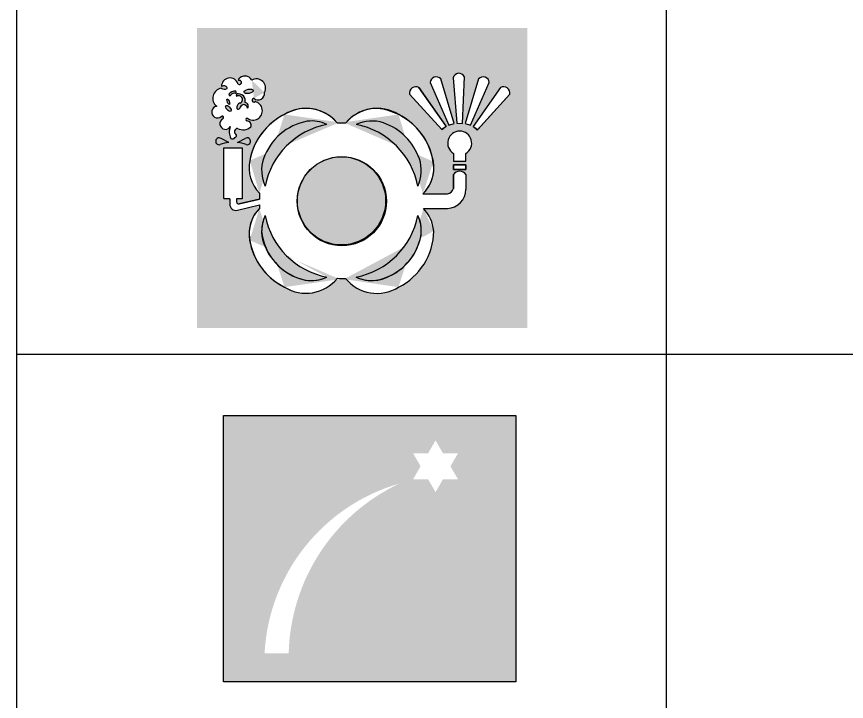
# Model space of a CAD drawing. Header units: millimetres. Extents: x 275 to 18701, y 84 to 132086.
# Drawn here: x 275 to 3537, y 36465 to 39157 of the extents above; entities that cross this region are included whole.
import ezdxf

# ---------------------------------------------------------------- set-up
doc = ezdxf.new("R2010")
doc.units = ezdxf.units.MM
doc.layers.add('LSA', color=74, linetype='Continuous')

# ---------------------------------------------------------------- blocks, each defined once
blk = doc.blocks.new('tgfyghiytyiljhuil')
at = {"layer": 'LSA'}
h = blk.add_hatch(color=256, dxfattribs=at)
h.paths.add_polyline_path([(559966.6505544917, -308800.619408459), (558818.266997434, -308800.619408459), (558818.266997434, -309848.0105930323), (559966.6505544919, -309848.0105930322), (559966.6505544917, -308800.619408459)])
edge = h.paths.add_edge_path(flags=16)
edge.add_line((559074.4592650577, -309736.1295615272), (558979.6045791782, -309736.1295615272))
edge.add_ellipse((559713.0876918945, -309773.8892209267), major_axis=(-734.4544023631795, -3.953502414333344e-09), ratio=0.9999997780963049, start_angle=286.1157151690834, end_angle=357.0530181298433, ccw=False)
edge.add_ellipse((559832.7716446242, -309754.3606599776), major_axis=(-758.5315010610159, -2.623573891469277e-08), ratio=0.9999997780963048, start_angle=295.2488836418379, end_angle=358.6227785875685)
h.paths.add_polyline_path([(559651.6895471842, -309101.9823335919), (559622.3415387999, -309051.1501032494), (559563.6455220317, -309051.1501032494), (559592.9935304159, -309000.317872907), (559563.6455220317, -308949.4856425644), (559622.3415388002, -308949.4856425644), (559651.6895471842, -308898.653412222), (559681.0375555686, -308949.4856425645), (559739.7335723366, -308949.4856425644), (559710.3855639526, -309000.3178729069), (559739.7335723368, -309051.1501032494), (559681.0375555684, -309051.1501032494), (559651.6895471842, -309101.9823335919)], flags=16)
for p, q in [((558818.266997434, -309848.0105930323), (558818.266997434, -308800.619408459)), ((558818.266997434, -308800.619408459), (559966.6505544917, -308800.619408459)), ((559966.6505544917, -308800.619408459), (559966.6505544917, -309848.0105930322)), ((559966.6505544917, -309848.0105930322), (558818.266997434, -309848.0105930323))]:
    blk.add_line(p, q, dxfattribs=at)
blk = doc.blocks.new('dhjdhyd')
at = {"layer": 'LSA'}
h = blk.add_hatch(color=256, dxfattribs=at)
h.paths.add_polyline_path([(728.3585710155312, 681.6540100664715), (-569.592146266019, 681.6540100664133), (-569.5921462662518, -497.9359907807084), (728.3585710155312, -497.9359907807084)])
edge = h.paths.add_edge_path(flags=16)
edge.add_ellipse((-1.63341910415329, 1.750465640972834), major_axis=(-0.0002690391690388735, 305.3407576476127), ratio=0.9999999361046065, start_angle=357.0266347889706, end_angle=362.9732642431267, ccw=False)
edge.add_ellipse((138.0819676397368, 204.660835578572), major_axis=(-0.0006472302033915479, 160.4789225896496), ratio=0.9999999360918715, start_angle=328.2500915797498, end_angle=410.5265119305539, ccw=False)
edge.add_ellipse((108.4551136980299, 113.3605144749163), major_axis=(0.001220915229210158, 254.7334314566997), ratio=0.999999936092078, start_angle=279.6389369429835, end_angle=333.3969737405345, ccw=False)
edge.add_ellipse((219.311110096518, 131.3863544918131), major_axis=(-0.0005027052333338785, 142.4264011758007), ratio=0.9999999360923791, start_angle=224.1608724561053, end_angle=279.9561428061792, ccw=False)
edge.add_line((318.5364285409451, 29.2119219104643), (414.5437357237097, 29.21192191040609))
edge.add_ellipse((408.7972002238967, 59.9842699081637), major_axis=(-2.883005738872655e-05, 31.30431401208703), ratio=0.9999999360904365, start_angle=190.5777244080066, end_angle=250.9835474773475)
edge.add_line((438.3930903507862, 49.78411052678712), (438.3930903510191, 104.5173525239807))
edge.add_ellipse((463.0232874108478, 87.95666076318594), major_axis=(3.273722760459478e-05, 29.68001341539116), ratio=0.9999999360904629, start_angle=303.9159021355965, end_angle=416.0842242614533, ccw=False)
edge.add_line((487.6534844699781, 104.5173525246792), (487.6534844699781, 47.29465443349909))
edge.add_ellipse((412.2656845566817, 47.15636040375102), major_axis=(-0.0003468977950655057, 75.38793157593643), ratio=0.9999999360910566, start_angle=181.7313476971386, end_angle=270.10484162031645, ccw=False)
edge.add_line((414.5437357237097, -28.19714455539361), (321.0002243914641, -28.19714455539361))
edge.add_ellipse((206.107368609868, -133.5710008277092), major_axis=(0.002135387807627964, 155.8974649503068), ratio=0.9999999360927275, start_angle=275.9690758805093, end_angle=312.5262404458311, ccw=False)
edge.add_ellipse((112.3961263198871, -114.5491789566586), major_axis=(-0.0004085356133402006, 248.7795770604216), ratio=0.9999999360916713, start_angle=206.2753115022516, end_angle=269.35228914317844, ccw=False)
edge.add_ellipse((137.6508356039412, -203.7674005883746), major_axis=(2.99857152486925e-05, 158.4980271902161), ratio=0.9999999360917583, start_angle=128.844727607028, end_angle=212.3782284004797, ccw=False)
edge.add_ellipse((1.057842504931614, -101.9474941323278), major_axis=(-0.0008147605738106556, 201.6607567772468), ratio=0.9999999360873494, start_angle=174.8197851383709, end_angle=183.7377462372831, ccw=False)
edge.add_ellipse((-141.273319685366, -201.616355147853), major_axis=(0.0001348749897123443, 160.1307880360596), ratio=0.9999999360913682, start_angle=148.1414622992986, end_angle=230.8180699974537, ccw=False)
edge.add_ellipse((-111.7219519072678, -109.8595831934363), major_axis=(-3.31862502833574e-05, 254.7334314591863), ratio=0.9999999360917387, start_angle=99.86189194938657, end_angle=153.3966916626679, ccw=False)
edge.add_ellipse((-220.5133483628742, -128.553914316406), major_axis=(-0.0005874992122575985, 144.3478986004928), ratio=0.9999999360924654, start_angle=45.95323565700778, end_angle=99.94702326844049, ccw=False)
edge.add_line((-324.2670626016334, -28.19714455725625), (-324.2670626016334, -13.87677156133577))
edge.add_line((-324.2670626016334, -13.87677156133577), (-410.9244466677774, -34.99875902256463))
edge.add_ellipse((-416.8792358934879, -11.81222462479491), major_axis=(-6.18092802662547e-05, 23.93898278189319), ratio=0.9999999360905716, start_angle=89.29462422586602, end_angle=194.4033280555005, ccw=False)
edge.add_line((-440.816403786419, -11.51757795159938), (-440.8164037866518, 9.730337420594878))
edge.add_line((-440.8164037866518, 9.730337420594878), (-463.5274015727919, 9.73033742053667))
edge.add_line((-463.5274015727919, 9.73033742053667), (-463.5274015727919, 209.5896414884482))
edge.add_line((-463.5274015727919, 209.5896414884483), (-391.4439661353827, 209.5896414884483))
edge.add_line((-391.4439661353827, 209.5896414884483), (-391.4439661353827, 9.730337420594907))
edge.add_line((-391.4439661353827, 9.730337420594878), (-414.107446881244, 9.73033742053667))
edge.add_line((-414.107446881244, 9.73033742053667), (-414.107446881244, -2.04161037306767))
edge.add_ellipse((-406.0512391603552, -2.04161037306767), major_axis=(-3.626968714569409e-05, 8.056208235686693), ratio=0.9999999360948788, start_angle=89.999742049882, end_angle=192.9189918852319)
edge.add_line((-404.2500515982974, -9.893884826335125), (-324.2670626016334, 8.452950122067705))
edge.add_line((-324.2670626016334, 8.452950122009497), (-324.2670626016334, 31.6980758390855))
edge.add_ellipse((-217.951743055135, 132.833329116751), major_axis=(-0.0007844668249287337, 146.735435631419), ratio=0.9999999360908657, start_angle=79.17380479577872, end_angle=133.569306448634, ccw=False)
edge.add_ellipse((-111.721951890504, 113.3605144680478), major_axis=(0.001970667211996097, 254.733431469504), ratio=0.9999999360915574, start_angle=386.6037441176638, end_angle=439.3604276711591, ccw=False)
edge.add_ellipse((-141.3588168174028, 204.6002890113741), major_axis=(-0.0001048087258795466, 160.5251458917554), ratio=0.9999999360924567, start_angle=309.4876298121043, end_angle=391.7352296833559, ccw=False)
edge = h.paths.add_edge_path(flags=0)
edge.add_ellipse((-1.63341910415329, 1.750465640972834), major_axis=(-0.0003933794591727606, 305.3407576474969), ratio=0.9999999360917443, start_angle=10.87406040348799, end_angle=79.13615087630791)
edge.add_ellipse((-173.9532354767434, 120.5810223637964), major_axis=(0.0005730539159741992, 141.5064919160167), ratio=0.9999999360934341, start_angle=70.92409045515052, end_angle=115.6624982617817, ccw=False)
edge.add_ellipse((-96.73374939733185, 95.23092083528172), major_axis=(-0.0009260855486801186, 222.7741853848062), ratio=0.9999999360917089, start_angle=370.30306681068197, end_angle=431.25262483245024, ccw=False)
edge.add_ellipse((-119.0800553830341, 180.1226956801838), major_axis=(-5.366127275011674e-05, 135.4254217426109), ratio=0.9999999360933529, start_angle=333.77529288434687, end_angle=367.4241491062823, ccw=False)
edge = h.paths.add_edge_path(flags=0)
edge.add_ellipse((89.19003308331594, 92.55667502852157), major_axis=(-0.001653210450060956, 227.6865844916272), ratio=0.9999999360915393, start_angle=289.03807763521405, end_angle=340.9517483569468, ccw=False)
edge.add_ellipse((170.6863972677384, 120.5810223635053), major_axis=(6.352055189994963e-05, 141.5064919176761), ratio=0.9999999360937946, start_angle=244.3377594864389, end_angle=289.0761672369353, ccw=False)
edge.add_ellipse((-1.63341910415329, 1.750465640914626), major_axis=(-0.0008206488156260801, 305.3407576467158), ratio=0.9999999360915133, start_angle=-79.13637868311326, end_angle=-10.87428821028785)
edge.add_ellipse((117.2274641606491, 174.0512557944749), major_axis=(-0.0002369302090104064, 141.503929081967), ratio=0.9999999360914652, start_angle=340.91397501823116, end_angle=385.6519419230614, ccw=False)
edge = h.paths.add_edge_path(flags=16)
edge.add_line((302.4756704554893, 447.0759481105488), (410.287409303477, 294.1001834321069))
edge.add_line((410.287409303477, 294.1001834321069), (392.3811836841051, 282.3230728197377))
edge.add_line((392.3811836841051, 282.3230728197377), (266.3807446130086, 420.8042189158732))
edge.add_ellipse((290.3656066346448, 425.7826453015441), major_axis=(0.0001794337771780929, 24.49608966695819), ratio=0.9999999360913173, start_angle=-29.62761534309442, end_angle=101.72652984702489, ccw=False)
edge = h.paths.add_edge_path(flags=16)
edge.add_ellipse((-329.1194844744168, 423.6745344335795), major_axis=(0.0002444497694845622, 25.22708207137602), ratio=0.9999999360908371, start_angle=139.0895446409985, end_angle=279.38545473416207, ccw=False)
edge.add_ellipse((-345.6403439713176, 397.3348073108937), major_axis=(-5.108445190613701, 5.179628296346598), ratio=0.9999953818553245, start_angle=-44.60368049033596, end_angle=135.3962614315559)
edge.add_ellipse((-345.6403476584237, 397.3348073108937), major_axis=(-0.001117054439316943, 7.274924004620766), ratio=0.9999999360672696, start_angle=179.9912023135082, end_angle=220.6133382504446)
edge.add_ellipse((-349.6150891624857, 355.8936336080078), major_axis=(0.0004033217971648465, 36.9605969206741), ratio=0.9999999360932821, start_angle=142.3719647260523, end_angle=346.36838105859334, ccw=False)
edge.add_ellipse((-372.1810625586659, 321.1169674715493), major_axis=(-0.001004303271527021, 5.504452180795065), ratio=0.9999999360914773, start_angle=-0.01045378176766608, end_angle=166.3453719800229)
edge.add_ellipse((-373.4795154905878, 299.0516466139816), major_axis=(-0.0006889807607231307, 16.71620740413139), ratio=0.9999999360895239, start_angle=248.7789454392518, end_angle=359.9976384793578, ccw=False)
edge.add_ellipse((-388.8867265221197, 326.4495278623654), major_axis=(-0.0002245398326012474, 45.59775930095026), ratio=0.9999999360919434, start_angle=152.7646259331777, end_angle=222.8153998847218, ccw=False)
edge.add_ellipse((-410.0256610307842, 273.6954198987223), major_axis=(-0.0001833798023275474, 12.21450422404274), ratio=0.9999999360868541, start_angle=-1.274327221558503, end_angle=147.5805838075464)
edge.add_ellipse((-421.4449635560159, 258.2407411999884), major_axis=(2.500368650573528e-05, 7.084196954508231), ratio=0.9999999361026818, start_angle=186.0491522420084, end_angle=316.55965148292063, ccw=False)
edge.add_ellipse((-430.3647569522727, 255.1719511292176), major_axis=(-4.551719226777555e-05, 10.45207614119449), ratio=0.999999936092322, start_angle=140.0053582908794, end_angle=247.6413246414371, ccw=False)
edge.add_ellipse((-385.1543410771992, 271.8671924571972), major_axis=(-0.000368637786938581, 57.50433619483744), ratio=0.9999999360927667, start_angle=68.20143034260963, end_angle=115.44047640086171, ccw=False)
edge.add_ellipse((-457.607974169543, 304.3704144125804), major_axis=(-8.714169844620075e-05, 22.08248991691307), ratio=0.999999936092245, start_angle=26.44177087337789, end_angle=239.6744971265502, ccw=False)
edge.add_ellipse((-470.7791137984022, 328.5612276550964), major_axis=(0.1626305467788796, 5.535216643581816), ratio=0.9999999193190556, start_angle=218.7526480657687, end_angle=398.7129009674658)
edge.add_ellipse((-488.5045699030161, 350.8276244773879), major_axis=(-0.0003744926662952922, 22.92494816147614), ratio=0.999999936087839, start_angle=9.223631790970785, end_angle=218.8814339683261, ccw=False)
edge.add_ellipse((-467.562835303368, 405.0175257733208), major_axis=(0.0002575790965284594, 40.02631581825048), ratio=0.999999936092256, start_angle=9.891815130278474, end_angle=142.0474993360638, ccw=False)
edge.add_ellipse((-461.8886449725833, 462.6985327217262), major_axis=(0.0002872267592871048, 22.14843662564766), ratio=0.9999999360950335, start_angle=145.4851096562609, end_angle=207.7816816958784)
edge.add_ellipse((-457.7547905205283, 445.2889633776504), major_axis=(0.0001264025816613053, 6.564037130995093), ratio=0.999999936103962, start_angle=250.5489591495506, end_angle=354.3660955541849)
edge.add_ellipse((-464.403565059416, 436.2813714738586), major_axis=(-0.0003725106182030489, 17.16627665263145), ratio=0.9999999360955137, start_angle=-25.14319231132014, end_angle=30.61206919856721)
edge.add_ellipse((-440.1920373649336, 451.6998147611739), major_axis=(0.0007660435290794487, 32.95961448818456), ratio=0.9999999360912547, start_angle=-72.92029776025078, end_angle=91.12219237640619, ccw=False)
edge.add_ellipse((-402.9208482361864, 467.142931889277), major_axis=(0.000276960297642237, 8.15189493568442), ratio=0.9999999360937804, start_angle=134.9949317760769, end_angle=363.2287747065335)
edge.add_ellipse((-404.2551293957513, 477.747108307085), major_axis=(-0.0004379420580881417, 2.61602752067498), ratio=0.9999999361043033, start_angle=45.40585318880221, end_angle=199.5408636291653, ccw=False)
edge.add_ellipse((-381.3831388570834, 462.2014363923809), major_axis=(5.613555664422835e-07, 30.23182344949358), ratio=0.9999999360920813, start_angle=296.99419730932493, end_angle=414.9033269536769, ccw=False)
edge.add_ellipse((-336.0191910373978, 444.8856283881469), major_axis=(8.83930755232953e-05, 36.09529544373481), ratio=0.9999999360906077, start_angle=241.7270674107755, end_angle=390.6957305225351, ccw=False)
edge = h.paths.add_edge_path(flags=0)
edge.add_ellipse((-1.63341910415329, 1.750465640972834), major_axis=(0.0003395816021498491, 173.433496083143), ratio=0.9999999360915873, start_angle=90.00011218473833, end_angle=270.0001121847382, ccw=False)
edge.add_ellipse((-1.63341910415329, 1.750465640972834), major_axis=(0.0001663732166813112, 173.4334960833965), ratio=0.9999999360919801, start_angle=-89.99994503666971, end_angle=90.00005496333029, ccw=False)
edge = h.paths.add_edge_path(flags=0)
edge.add_ellipse((-366.5430939169601, 432.1981040809187), major_axis=(18.13254004883092, 3.333523030639346), ratio=0.4470659654372755, start_angle=-7.284449322504595e-07, end_angle=359.9999992715551)
edge = h.paths.add_edge_path(flags=16)
edge.add_ellipse((371.07229612628, 464.5955456702504), major_axis=(0.0005806462874566453, 24.45160298762606), ratio=0.9999999360906195, start_angle=313.63885208169796, end_angle=445.34309862474026, ccw=False)
edge.add_line((388.768420213135, 481.4694320419803), (441.0732791724149, 305.0400377559708))
edge.add_line((441.0732791724149, 305.0400377559708), (420.5415896438062, 298.8932530254242))
edge.add_line((420.5415896438062, 298.8932530254242), (346.7014629358891, 466.5813207535539))
edge = h.paths.add_edge_path(flags=0)
edge.add_ellipse((-382.5542255989276, 360.778675690759), major_axis=(0.0006222278883789181, 19.66777590617744), ratio=0.9999999360913027, start_angle=374.0100278715171, end_angle=438.6105974295419, ccw=False)
edge.add_ellipse((-388.9625310653355, 361.1131278409157), major_axis=(0.0002429989570538812, 18.8206717473848), ratio=0.99999993609331, start_angle=283.3088490593965, end_angle=354.9788148741556, ccw=False)
edge.add_ellipse((-381.7367259629536, 373.8495227632811), major_axis=(-0.0005107622014567483, 13.91421061954303), ratio=0.9999999360881937, start_angle=232.8413475453752, end_angle=355.802144372472)
edge.add_ellipse((-407.1543508172035, 395.1767956897384), major_axis=(0.0002609264436236162, 27.46545705171474), ratio=0.9999999360910861, start_angle=254.2611263348139, end_angle=372.931173489657)
edge.add_ellipse((-404.8265867773443, 415.8166348673985), major_axis=(-0.000967842875894179, 10.45804307395142), ratio=0.9999999361222826, start_angle=54.11611123339725, end_angle=109.9400687295738)
edge.add_ellipse((-405.9580752819311, 399.797970866086), major_axis=(0.0009566989670388586, 15.18910523126818), ratio=0.9999999360830922, start_angle=204.5496690953667, end_angle=394.94445830816124, ccw=False)
edge.add_ellipse((-396.3429133559112, 369.4545936067589), major_axis=(-6.360570110550614e-05, 16.85421542084305), ratio=0.9999999360923327, start_angle=11.30919804676771, end_angle=106.3363875834205)
edge.add_ellipse((-407.1590591017157, 368.1802383034956), major_axis=(-0.0005371792280451108, 6.381199286614652), ratio=0.9999999360909698, start_angle=122.8982900195668, end_angle=236.5487982883777)
edge = h.paths.add_edge_path(flags=0)
edge.add_ellipse((-420.5407607296947, 428.5606311155716), major_axis=(0.0003215278087894217, 5.145370000447929), ratio=0.9999999360862332, start_angle=199.4261114134425, end_angle=314.952692097008)
edge.add_ellipse((-421.8579444624484, 405.181612579152), major_axis=(6.990160892144974e-06, 27.46545705146056), ratio=0.9999999360889958, start_angle=-10.40146800506486, end_angle=54.43996557379571)
edge.add_ellipse((-433.7936884281226, 422.1804197460297), major_axis=(0.001052186805213318, 10.45804306575666), ratio=0.9999999360936965, start_angle=95.63650005246751, end_angle=151.4604575528485)
edge.add_ellipse((-424.0247622167226, 409.4349918899243), major_axis=(0.0001509940964636022, 15.18910525985903), ratio=0.999999936097869, start_angle=340.00048111427435, end_angle=436.4507408823304, ccw=False)
edge = h.paths.add_edge_path(flags=0)
edge.add_ellipse((-446.6927332184277, 391.4667671826901), major_axis=(-4.572084164485279, 10.52640123084101), ratio=0.317984782771828, start_angle=180.000000942821, end_angle=540.0000009428211)
edge = h.paths.add_edge_path(flags=0)
edge.add_ellipse((-446.2571233606432, 365.0048931373167), major_axis=(-10.05395869416519, 10.70137802476644), ratio=0.4489151079603076, start_angle=180.0000020525131, end_angle=540.0000020525131)
edge = h.paths.add_edge_path(flags=16)
edge.add_ellipse((459.8623500627, 479.155308473797), major_axis=(0.0006397494710911439, 23.87710140192076), ratio=0.9999999360918694, start_angle=296.1261400111571, end_angle=434.319418169821, ccw=False)
edge.add_line((481.3001312150154, 489.6689877681201), (473.6665267578792, 305.802549483953))
edge.add_line((473.6665267578792, 305.802549483953), (452.2713441618253, 306.6908158996375))
edge.add_line((452.2713441618253, 306.6908158996375), (436.8740475554951, 485.6092880250653))
edge = h.paths.add_edge_path(flags=16)
edge.add_line((487.6137571774889, 188.2057487887796), (487.6137571774889, 157.2530675814487))
edge.add_line((487.6137571774889, 157.2530675814487), (438.432695682859, 157.2530675815069))
edge.add_line((438.432695682859, 157.2530675815069), (438.432695682859, 188.2057487887214))
edge.add_ellipse((463.0232264299411, 228.524878568016), major_axis=(-0.0002248888075083546, 47.22633275859005), ratio=0.9999999360912292, start_angle=-148.6213664281292, end_angle=148.6208207507303, ccw=False)
edge = h.paths.add_edge_path(flags=16)
edge.add_ellipse((554.9863344714977, 464.5438769430039), major_axis=(0.0009380965852757042, 24.49608964924309), ratio=0.999999936093239, start_angle=274.9427506964394, end_angle=406.29689588921485, ccw=False)
edge.add_line((579.3914094322827, 466.6535330810584), (505.5048632163089, 298.8932530254242))
edge.add_line((505.5048632163089, 298.8932530254242), (484.9731736881658, 305.0400377559126))
edge.add_line((484.9731736881658, 305.0400377559126), (537.2780326469801, 481.4694320415147))
edge = h.paths.add_edge_path(flags=16)
edge.add_line((515.7590435566381, 294.1001834321069), (623.5707824048586, 447.0759481105488))
edge.add_ellipse((635.7094193631783, 425.8219021547702), major_axis=(-6.895012127481064e-05, 24.47613113890239), ratio=0.9999999360871256, start_angle=258.1701569294036, end_angle=389.7314451411313, ccw=False)
edge.add_line((659.6657082471065, 420.804218915815), (533.6652691762429, 282.3230728196213))
edge.add_line((533.6652691762429, 282.3230728196213), (515.7590435566381, 294.1001834321069))
h.paths.add_polyline_path([(438.432695682859, 142.57346864586), (487.6137571774889, 142.5734686459182), (487.6137571774889, 125.3699242531438), (438.432695682859, 125.369924253202)], flags=16)
edge = h.paths.add_edge_path(flags=0)
edge.add_ellipse((-1.63341910415329, 1.750465640914626), major_axis=(0.0003033691441698997, 305.3407576476237), ratio=0.9999999360917944, start_angle=100.863832233641, end_angle=169.1259227065064)
edge.add_ellipse((-120.4943023689557, -170.5503245124128), major_axis=(-0.000355858077190562, 141.5039290818399), ratio=0.9999999360924293, start_angle=160.9139268884972, end_angle=205.6518937684094, ccw=False)
edge.add_ellipse((-92.45687129138969, -89.05574374645948), major_axis=(-0.001798360471724702, 227.6865844908864), ratio=0.9999999360917193, start_angle=109.03804118335529, end_angle=160.9517118463205, ccw=False)
edge.add_ellipse((-173.9532354760449, -117.0800910819089), major_axis=(-8.913287191748446e-05, 141.5064919178995), ratio=0.999999936092556, start_angle=64.33769767722549, end_angle=109.07610554698141, ccw=False)
edge = h.paths.add_edge_path(flags=0)
edge.add_ellipse((176.7603877561633, -115.6646518060588), major_axis=(0.0006943712195931989, 135.4254217936565), ratio=0.9999999360934269, start_angle=262.58546385318635, end_angle=296.23567893648027, ccw=False)
edge.add_ellipse((95.20726518682204, -95.07199522177689), major_axis=(-4.621759237267064e-05, 219.177626357685), ratio=0.9999999360916519, start_angle=190.0119362268485, end_angle=259.997381517901, ccw=False)
edge.add_ellipse((115.8132171833422, -176.6217643700656), major_axis=(-0.0007522717971010487, 135.4254217698637), ratio=0.9999999360933387, start_angle=153.7749973180688, end_angle=187.423853557729, ccw=False)
edge.add_ellipse((-1.63341910415329, 1.750465640972834), major_axis=(-0.001582774596907954, 305.3407576435719), ratio=0.9999999360915992, start_angle=190.8738372189351, end_angle=259.1359276918544)
h = blk.add_hatch(color=256, dxfattribs=at)
edge = h.paths.add_edge_path()
edge.add_ellipse((-173.9532354760449, -117.0800910817925), major_axis=(-6.010015512566058e-05, 141.5064919180766), ratio=0.9999999360917242, start_angle=64.3377094326234, end_angle=108.8771869718134)
edge.add_ellipse((-92.45687129138969, -89.05574374645948), major_axis=(0.001627145791026537, 227.6865844920464), ratio=0.9999999360916161, start_angle=108.9152686557463, end_angle=161.0776654545365)
edge.add_ellipse((-120.4943023689557, -170.550324512471), major_axis=(0.0002817643693834192, 141.5039290820697), ratio=0.9999999360912115, start_angle=161.1154634963338, end_angle=205.6521519455852)
edge.add_ellipse((-1.63341910415329, 1.750465640914626), major_axis=(-0.001203290097065401, 305.3407576453798), ratio=0.9999999360917897, start_angle=100.86354951603528, end_angle=169.1256399888824, ccw=False)
edge = h.paths.add_edge_path()
edge.add_ellipse((176.7603877559304, -115.664651806117), major_axis=(-0.001345822373364618, 135.4254217895886), ratio=0.9999999360879247, start_angle=262.5846006889558, end_angle=296.234815771455)
edge.add_ellipse((-1.633419104386121, 1.750465640914626), major_axis=(0.001146616018705944, 305.3407576455766), ratio=0.9999999360917491, start_angle=190.8743493765028, end_angle=259.1364398493687, ccw=False)
edge.add_ellipse((115.813217183575, -176.6217643700656), major_axis=(0.0004537406280656622, 135.4254217712677), ratio=0.9999999360904788, start_angle=153.7755075576382, end_angle=187.4243637972707)
edge.add_ellipse((95.20726518658921, -95.07199522177689), major_axis=(0.0002352668620622824, 219.1776263575915), ratio=0.9999999360915568, start_angle=190.0120098104003, end_angle=259.9974551018699)
edge = h.paths.add_edge_path()
edge.add_ellipse((-446.2571233606432, 365.0048931373167), major_axis=(-10.05395869416519, 10.70137802476644), ratio=0.4489151079603076, start_angle=180.0000020525131, end_angle=540.0000020525131)
edge = h.paths.add_edge_path()
edge.add_ellipse((-446.6927332184277, 391.4667671826901), major_axis=(-4.572084164485279, 10.52640123084101), ratio=0.317984782771828, start_angle=180.000000942821, end_angle=540.0000009428211)
edge = h.paths.add_edge_path()
edge.add_ellipse((-420.5407607296947, 428.5606311155716), major_axis=(-9.846734847510824e-05, 5.14537000957049), ratio=0.9999999360800146, start_angle=199.421434596972, end_angle=314.9480152803388)
edge.add_ellipse((-421.8579444624484, 405.181612579152), major_axis=(6.990160892144974e-06, 27.46545705146056), ratio=0.9999999360889958, start_angle=-10.40146800506486, end_angle=54.43996557379571)
edge.add_ellipse((-433.7936884281226, 422.1804197460297), major_axis=(0.001052186805213318, 10.45804306575666), ratio=0.9999999360936965, start_angle=95.63650005246751, end_angle=151.4604575528485)
edge.add_ellipse((-424.0247622167226, 409.4349918898661), major_axis=(0.0001381105082581179, 15.1891052600176), ratio=0.9999999360958874, start_angle=340.0004325152858, end_angle=436.4506922832406, ccw=False)
edge = h.paths.add_edge_path()
edge.add_ellipse((-396.3429133559112, 369.4545936067589), major_axis=(7.78680319554936e-05, 16.85421542081492), ratio=0.9999999360899744, start_angle=11.30967898499511, end_angle=106.3368685222576)
edge.add_ellipse((-407.1590591028798, 368.1802383054164), major_axis=(9.444053803822115e-06, 6.381199309236172), ratio=0.9999999360854245, start_angle=122.9031980839179, end_angle=236.5537063706601)
edge.add_ellipse((-382.5542255989276, 360.778675690759), major_axis=(1.625255679559815e-06, 19.66777591596893), ratio=0.9999999360907889, start_angle=374.00821994401355, end_angle=438.608789485802, ccw=False)
edge.add_ellipse((-388.9625310653355, 361.1131278409157), major_axis=(0.0002429989570538812, 18.8206717473848), ratio=0.9999999360933102, start_angle=283.3088490593965, end_angle=354.9788148741556, ccw=False)
edge.add_ellipse((-381.7367259629536, 373.8495227632811), major_axis=(-0.0005107622014567483, 13.91421061954303), ratio=0.9999999360881937, start_angle=232.8413475453752, end_angle=355.802144372472)
edge.add_ellipse((-407.1543508172035, 395.1767956897384), major_axis=(0.0002609264436236162, 27.46545705171474), ratio=0.9999999360910861, start_angle=254.2611263348139, end_angle=372.931173489657)
edge.add_ellipse((-404.8265867773443, 415.8166348673985), major_axis=(-0.000967842875894179, 10.45804307395142), ratio=0.9999999361222826, start_angle=54.11611123339725, end_angle=109.9400687295738)
edge.add_ellipse((-405.9580752819311, 399.7979708659695), major_axis=(0.0003320893818749833, 15.18910525776908), ratio=0.9999999360785445, start_angle=204.5473129673483, end_angle=394.942102178761, ccw=False)
edge = h.paths.add_edge_path()
edge.add_ellipse((-366.5430939169601, 432.1981040809187), major_axis=(18.13254004883092, 3.333523030639346), ratio=0.4470659654372755, start_angle=-7.284449322504595e-07, end_angle=359.9999992715551)
h = blk.add_hatch(color=256, dxfattribs=at)
edge = h.paths.add_edge_path()
edge.add_ellipse((-1.63341910415329, 1.750465640972834), major_axis=(-0.0001663732166813112, 173.4334960833965), ratio=0.9999999360919801, start_angle=89.9999450366697, end_angle=269.9999450366697)
edge.add_ellipse((-1.63341910415329, 1.750465640972834), major_axis=(-0.0003395816021498491, 173.433496083143), ratio=0.9999999360915873, start_angle=269.9998878152617, end_angle=449.9998878152617)
edge = h.paths.add_edge_path()
edge.add_ellipse((-119.0800553830341, 180.1226956801256), major_axis=(0.000348194689297799, 135.4254217422335), ratio=0.9999999360903984, start_angle=-26.22453709845227, end_angle=7.424319123770421)
edge.add_ellipse((-96.73374939709902, 95.23092083528172), major_axis=(-0.0007920404266469933, 222.7741853854609), ratio=0.9999999360911906, start_angle=10.30310128618339, end_angle=71.25265930746643)
edge.add_ellipse((-173.9532354767434, 120.5810223637382), major_axis=(0.0006042339167052619, 141.5064919159723), ratio=0.9999999360925503, start_angle=70.92410307934566, end_angle=115.6625108864874)
edge.add_ellipse((-1.63341910415329, 1.750465640972834), major_axis=(0.0001266814758764704, 305.3407576477383), ratio=0.9999999360917216, start_angle=370.87415799052076, end_angle=439.1362484633353, ccw=False)
edge = h.paths.add_edge_path()
edge.add_ellipse((170.6863972677384, 120.5810223635635), major_axis=(0.0005666754398883343, 141.5064919169029), ratio=0.9999999360908353, start_angle=244.337963213154, end_angle=288.8774407716094)
edge.add_ellipse((89.19003308331594, 92.55667502846336), major_axis=(0.0004370349162856976, 227.6865844971389), ratio=0.9999999360915341, start_angle=-71.08503081559977, end_angle=-18.92263401296084)
edge.add_ellipse((117.2274641606491, 174.0512557944749), major_axis=(0.0001960413160811287, 141.5039290820198), ratio=0.9999999360903836, start_angle=-18.88457118815773, end_angle=25.65211723581018)
edge.add_ellipse((-1.63341910415329, 1.750465640914626), major_axis=(-0.001333121270701624, 305.3407576448894), ratio=0.9999999360918396, start_angle=280.86352515381, end_angle=349.12561562665144, ccw=False)
for p, q in [((473.6665267578792, 305.802549483953), (481.3001312150154, 489.6689877681201)), ((473.6665267578792, 305.8025494840113), (481.3001312150154, 489.6689877681201)), ((346.7014629358891, 466.5813207535539), (420.541589644039, 298.8932530254242)), ((346.7128555981908, 466.5554484586464), (420.541589644039, 298.8932530254242)), ((441.0732791721821, 305.0400377559708), (388.768420213135, 481.4694320419803)), ((441.0732791721821, 305.0400377559708), (388.768420213135, 481.4694320419803)), ((436.8740475554951, 485.6092880250653), (452.2713441618253, 306.6908158996957)), ((436.8740475554951, 485.6092880250071), (452.2713441618253, 306.6908158996957)), ((537.2780326469801, 481.4694320415147), (484.5008742543869, 305.181434933329)), ((537.2780326469801, 481.4694320415147), (484.9731736881658, 305.0400377559708)), ((505.5048632163089, 298.8932530254242), (579.3914094322827, 466.6535330810584)), ((505.5048632163089, 298.8932530254242), (579.3914094322827, 466.6535330812912)), ((302.4756704554893, 447.075948110607), (410.287409303477, 294.1001834321069)), ((409.8906706518028, 294.6631221182179), (302.4756704554893, 447.075948110607)), ((623.5707824048586, 447.0759481105488), (515.7590435566381, 294.1001834321069)), ((623.5707824046258, 447.0759481104906), (515.7590435566381, 294.1001834321069)), ((392.3811836841051, 282.3230728197377), (266.3807446130086, 420.8042189158732)), ((266.3807446130086, 420.8042189158732), (392.3811836841051, 282.3230728197377)), ((531.4176486027427, 279.8528189436765), (659.6657082471065, 420.804218915815)), ((533.6652691762429, 282.3230728197377), (659.6657082471065, 420.804218915815)), ((392.3811836841051, 282.3230728197377), (409.8906706518028, 294.6631221182179)), ((410.287409303477, 294.1001834321069), (392.3811836841051, 282.3230728197377)), ((420.541589644039, 298.8932530254242), (441.0732791721821, 305.0400377559708)), ((420.541589644039, 298.8932530254242), (441.0732791721821, 305.0400377559708)), ((452.2713441618253, 306.6908158996957), (473.6665267578792, 305.802549483953)), ((452.2713441618253, 306.6908158996957), (473.6665267578792, 305.8025494840113)), ((484.5008742543869, 305.181434933329), (505.5048632163089, 298.8932530254242)), ((484.9731736881658, 305.0400377559708), (505.5048632163089, 298.8932530254242)), ((515.7590435566381, 294.1001834321069), (533.6652691762429, 282.3230728197377)), ((515.7590435566381, 294.1001834321069), (531.4176486027427, 279.8528189436765)), ((-444.4876865339465, 231.5392176720779), (-474.6916403723881, 246.706258479855)), ((-410.483681174228, 231.5392176720779), (-380.2797273357864, 246.706258479855)), ((-463.5274015727919, 10.41135408758419), (-463.5274015727919, 209.5896414884483)), ((-463.5274015727919, 209.5896414884483), (-391.4439661353827, 209.5896414884483)), ((-463.5274015727919, 10.41135408758419), (-463.5274015727919, 209.5896414884483)), ((-463.5274015727919, 209.5896414884483), (-391.4439661353827, 209.58964148839)), ((-391.4439661353827, 209.5896414884483), (-391.4439661353827, 9.73033742053667)), ((-391.4439661353827, 209.58964148839), (-391.4439661353827, 9.73033742053667)), ((438.432695682859, 188.2057487887796), (438.432695682859, 157.2530675814487)), ((438.432695682859, 188.2057487887214), (438.432695682859, 157.2530675815069)), ((487.6137571774889, 157.2530675814487), (487.6137571774889, 188.2057487895945)), ((487.6137571774889, 157.2530675814487), (487.6137571774889, 188.2057487895945)), ((438.432695682859, 157.2530675814487), (487.6137571774889, 157.2530675814487)), ((438.432695682859, 157.2530675815069), (487.6137571774889, 157.2530675814487)), ((438.432695682859, 142.5734686459182), (487.6137571774889, 142.5734686459182)), ((438.432695682859, 125.369924253202), (438.432695682859, 142.5734686459182)), ((438.432695682859, 142.5734686459182), (438.432695682859, 125.369924253202)), ((487.6137571774889, 142.5734686459182), (438.432695682859, 142.5734686459182)), ((487.6137571774889, 142.5734686459182), (487.6137571774889, 125.369924253202)), ((487.6137571774889, 125.369924253202), (487.6137571774889, 142.5734686459182)), ((438.3930903507862, 49.78411052655429), (438.3930903510191, 104.5173525242135)), ((438.3930903510191, 104.5173525239807), (438.3930903507862, 49.78411052661249)), ((487.6137571774889, 125.369924253202), (438.432695682859, 125.369924253202)), ((438.432695682859, 125.369924253202), (487.6137571774889, 125.369924253202)), ((487.6534844699781, 104.5173525246209), (487.6534844699781, 47.01806636631954)), ((487.6534844699781, 104.5173525246209), (487.6534844699781, 47.01806636631954)), ((-440.8164037866518, 9.73033742053667), (-463.5274015727919, 10.41135408758419)), ((-440.8164037866518, 9.73033742053667), (-463.5274015727919, 9.73033742053667)), ((-440.8164037866518, 9.73033742053667), (-440.8182171455119, -11.81222462467849)), ((-440.8164037866518, 9.73033742053667), (-440.816403786419, -11.51757795159938)), ((-414.107446881244, 9.73033742053667), (-414.107446881244, -2.04161037306767)), ((-391.4439661353827, 9.73033742053667), (-414.107446881244, 9.73033742053667)), ((-414.107446881244, 9.73033742053667), (-414.107446881244, -2.04161037306767)), ((-391.4439661353827, 9.73033742053667), (-414.107446881244, 9.73033742053667)), ((-404.2500515982974, -9.893884826335125), (-324.2670626016334, 8.452950122067705)), ((-324.2670626016334, 8.452950122067705), (-404.2500515982974, -9.893884826393332)), ((-324.2670626016334, 31.6980758390855), (-324.2670626016334, 8.452950122067705)), ((-324.2670626016334, 31.6980758390855), (-324.2670626016334, 8.452950122067705)), ((318.5364285409451, 29.2119219104643), (414.5437357237097, 29.21192191040609)), ((318.5364285409451, 29.2119219104643), (414.5437357239425, 29.2119219104643)), ((-410.9244466677774, -34.99875902256463), (-324.2670626016334, -13.87677156139398)), ((-410.9244466677774, -34.99875902250642), (-324.2670626016334, -13.87677156139398)), ((-324.2670626016334, -13.87677156139398), (-324.353955316823, -28.28705638245447)), ((-324.2670626016334, -13.87677156139398), (-324.2670626016334, -28.19714455725625)), ((321.0002243914641, -28.19714455539361), (414.5437357237097, -28.19714455539361)), ((321.0002243914641, -28.19714455539361), (414.5437357237097, -28.19714455539361))]:
    blk.add_line(p, q, dxfattribs=at)
for centre, major_axis, ratio, start_param, end_param in [((-381.3629647069611, 462.4862793248612), (0.0005368306241677302, 30.0855517042997), 0.9999999360897406, -1.107772878127346, 0.9663936487441971), ((-381.3831388570834, 462.2014363923809), (-0.0002860940726533085, 30.23182344823041), 0.9999999360898143, -1.099668186698526, 0.9582343437250855), ((371.07229612628, 464.5955456701922), (-5.005967655752595e-05, 24.45160299448356), 0.9999999360898816, -0.8091804702543188, 1.489492270802423), ((371.0754414189141, 464.6087110735243), (-0.001055376613526055, 24.44024241029386), 0.999999936093196, -0.8095226463780932, 1.491015726863515), ((459.8623500629328, 479.155308473797), (-0.0007698838627041129, 23.87710139813386), 0.9999999360932134, -1.114868199764779, 1.297059508196678), ((459.8623500629328, 479.1553084739135), (-0.0006462006503285262, 23.87710140178771), 0.9999999360928267, -1.114863019773655, 1.297064688203756), ((554.9863344714977, 464.5438769430039), (0.0003266473449740681, 24.4960896649946), 0.9999999360955981, -1.484554014122487, 0.8080083056012735), ((554.9863344717305, 464.5438769431203), (-0.0001703617245331742, 24.49608966666473), 0.999999936088344, -1.484574303458198, 0.8079880162811945), ((-440.1920373649336, 451.6998147608247), (-0.001329080958795533, 32.95961447023997), 0.9999999360920613, -1.272762853856891, 1.590318712151023), ((-440.1920373649336, 451.6998147608247), (-0.0001642444926146042, 32.9596144965488), 0.9999999360908102, -1.272727512533924, 1.590354053503313), ((-402.9208482361864, 467.142931889277), (0.0008839033450654099, 8.151894892498168), 0.9999999360888647, 2.356180487276928, 6.477311396423707), ((-402.9208482361864, 467.142931889277), (0.0004026655946753214, 8.151894930491718), 0.9999999360861273, 2.356121453421522, 6.283234702519383), ((-404.2551293957513, 477.747108307085), (-0.0001455453693260338, 2.616027553335133), 0.9999999360969767, 0.7925934090371216, 3.050653635895047), ((-404.2551293957513, 477.747108307085), (-0.0002202798816272913, 2.616027548209816), 0.9999999360724906, 0.7925648411206181, 3.050625067825997), ((-336.0191910373978, 444.8856283881469), (-3.470594732873455e-05, 36.09529544381574), 0.9999999360933265, 4.218929807149765, 6.818923460755295), ((-336.019191037165, 444.885628389311), (0.0001442780117074077, 36.09529544264954), 0.999999936092024, 4.2189347658253, 6.818928419406356), ((-467.562835303368, 405.0175257733208), (9.276542652439237e-05, 40.02631581898383), 0.9999999360909225, 0.1726406253614554, 2.479192439957456), ((-467.562835303368, 405.0175257733208), (1.64757981181522e-05, 40.0263158190071), 0.9999999360912536, 0.1726387193731305, 2.479190533969246), ((-461.8886449725833, 462.6985327217262), (0.0004235064246742243, 22.1484366234703), 0.9999999360915844, 2.53920032919242, 3.626480623909742), ((-461.8886449725833, 462.6985327216098), (0.0003531391491696621, 22.14843662460246), 0.9999999360931408, 2.539197152117456, 3.626477446834725), ((-464.403565059416, 436.2813714738586), (-0.0006130664894927484, 17.16627664574413), 0.9999999360895897, -0.4388455035357617, 0.534267385088179), ((-464.4035650603473, 436.2813714706572), (0.0003946014415348344, 17.16627665540629), 0.9999999360957073, -0.438786803100301, 0.5343260853850316), ((-457.7547905205283, 445.2889633776504), (0.0007572025290956541, 6.564037088556984), 0.9999999361044142, 4.373000374019991, 6.184951224209811), ((-457.7547905205283, 445.2889633777086), (-9.546664227086996e-05, 6.564037131479718), 0.9999999361031539, 4.372870473894523, 6.184821324086336), ((-421.8579444624484, 405.181612579152), (-0.0001167011209873368, 27.46545705119139), 0.9999999360922122, -0.1815443673011952, 0.9501521403841542), ((-421.8579444624484, 405.1816125788609), (-0.0005500761539989301, 27.46545704619266), 0.9999999360863933, -0.1815601462161596, 0.9501363614615719), ((-424.0247622167226, 409.4349918898661), (-3.439498427736733e-06, 15.18910526060754), 0.9999999361004406, -0.349067620677064, 1.334306976582297), ((-424.0247622167226, 409.4349918898079), (-1.633382721660131e-05, 15.18910526063518), 0.9999999360984592, -0.3490684695965511, 1.334306127661042), ((-420.5407607296947, 428.5606311155716), (-1.029353027286047e-05, 5.145370010472145), 0.9999999360894619, 3.480577769345592, 5.49689697586016), ((-420.5407607294619, 428.5606311155134), (9.392885312932554e-05, 5.14537000957833), 0.9999999360863574, 3.480598024805216, 5.496917231415543), ((-407.1543508172035, 395.1767956897384), (0.00075241420396487, 27.46545704268265), 0.9999999360901375, 4.437711709159242, 6.5088947554461), ((-407.1543508176692, 395.1767956896219), (-0.0008127558551178233, 27.4654570414108), 0.9999999360925318, 4.437654722305848, 6.508837768586769), ((-366.5430939169601, 432.1981040809187), (18.1325400488372, 3.33352303063937), 0.4470659654371265, -1.270956406784762e-08, 6.283185294470022), ((-366.5430939169601, 432.1981040809187), (18.13254004883095, 3.333523030639352), 0.4470659654372756, -1.271376248723755e-08, 6.283185294465824), ((-329.1194844744168, 423.6745344335795), (-0.0002969989715818869, 25.22708207077802), 0.9999999360925358, 2.427549046049512, 4.876174604397619), ((-329.1194844744168, 423.6745344345691), (-0.000553168497400025, 25.22708206720079), 0.9999999360953562, 2.427538891642996, 4.876164449781955), ((290.3656066346448, 425.7826453015441), (-0.0001045678576441352, 24.49608966747123), 0.9999999360882573, -0.5171110309483506, 1.77545128870505), ((290.3656066346448, 425.7826453015441), (0.0006333955094582988, 24.49608965941787), 0.9999999360911924, -0.5170809051847958, 1.775481414465865), ((635.7094193631783, 425.8219021547702), (1.355845821579411e-05, 24.4761311389657), 0.9999999360901204, 4.505922639768017, 6.802100287191193), ((635.7094193629455, 425.8219021547702), (-0.0003360731450660395, 24.4761311365766), 0.9999999360962318, 4.505908355173901, 6.802086002594489), ((-446.6927332184277, 391.4667671826901), (-4.572084164485278, 10.52640123084101), 0.3179847827718279, 3.141592670045124, 9.42477797722471), ((-446.6927332184277, 391.4667671826901), (-4.572084164485278, 10.52640123084101), 0.3179847827718279, 3.141592670045124, 9.42477797722471), ((-433.7936884281226, 422.1804197460297), (0.001019020573628556, 10.45804306897263), 0.9999999361006687, 1.66916863964225, 2.643480499579907), ((-433.7942902811337, 422.1802044184878), (-0.0004820222592347344, 10.45742249857971), 0.9999999360901657, 1.672472246329733, 2.643373998902662), ((-404.8265867773443, 415.8166348674567), (-6.787359453798313e-05, 10.45804311877189), 0.9999999360912348, 0.9445903745739663, 1.918902234396005), ((-404.8265867773443, 415.8166348674567), (-0.0004557291015591374, 10.45804310913765), 0.9999999360879805, 0.9445532878070297, 1.918865147570688), ((-405.9580752816983, 399.797970866086), (-0.0003093704073440986, 15.18910525811664), 0.9999999360961218, 3.569981855853339, 6.892997806224846), ((-405.9580752816983, 399.7979708661442), (-0.0002966932328371299, 15.18910525834793), 0.9999999360927846, 3.56998269047843, 6.892998640845621), ((-349.6150891624857, 355.8936336079496), (0.0002218709120633413, 36.96059692225224), 0.9999999360921992, 2.484854637745311, 6.045218735486255), ((-349.6150891624857, 355.8936336080078), (-0.0001184361101238615, 36.96059692270424), 0.9999999360924194, 2.484845430454353, 6.045209528193191), ((-345.6403476584237, 397.3348073108937), (-0.0002024085084897374, 7.274924087600098), 0.9999999360918319, -2.782276748680701e-05, 3.850472008282903), ((-345.6403476584237, 397.3348073108355), (0.0003202332516333087, 7.274924083401968), 0.9999999360831111, 4.401877850868097e-05, 3.850543849832362), ((-488.5045699030161, 350.8276244773879), (-0.0003554952656322695, 22.92494816180037), 0.9999999360915406, 0.1609835724093416, 3.820202522740258), ((-488.5045699030161, 350.8276244774461), (-0.0009681638755925822, 22.92494814406459), 0.9999999360955962, 0.1609568474347758, 3.820175797764439), ((-446.2571233606432, 365.0048931373167), (-10.05395869416519, 10.70137802476644), 0.4489151079603076, 3.141592689412905, 9.424777996592491), ((-446.2571233606432, 365.0048931372585), (-10.05395869412071, 10.70137802484228), 0.4489151079595489, 3.141592689422164, 9.424777996601751), ((-396.3429133559112, 369.4545936067589), (0.0007742250083924088, 16.85421540322319), 0.9999999360890602, 0.1974324522535902, 1.855969788477088), ((-396.3429133559112, 369.4545936067589), (-0.0001297810928596605, 16.85421542052309), 0.9999999360904862, 0.1973788153431733, 1.855916151672346), ((-407.1590591031127, 368.1802383053582), (0.0002944534300360611, 6.381199302381161), 0.9999999360920713, 2.145110131751151, 4.254651342542335), ((-407.1590591031127, 368.1802383053), (0.0004688984474661743, 6.381199291906643), 0.9999999360868546, 2.145137469055789, 4.254678679883819), ((-382.5542255989276, 360.778675690759), (-0.0005779806594746004, 19.66777590747679), 0.9999999360896537, 0.2444600905434917, 1.371952727712955), ((-382.9857072334271, 361.5212763446616), (0.0004040520491035766, 18.84432888082916), 0.9999999360913313, 0.2318332817286715, 1.365675047007708), ((-388.9625310653355, 361.1131278409739), (-0.0006449606933790657, 18.82067173790059), 0.9999999360898069, -1.338560271079007, -0.08768339287496274), ((-388.9625310662668, 361.1131278403336), (-0.0003471872030253125, 18.82067174670712), 0.9999999360936022, -1.33854444943254, -0.08766757125779612), ((-381.7367259629536, 373.8495227632811), (-6.294882256512526e-05, 13.91421062874497), 0.9999999360905265, 4.063880333376317, 6.209951088903555), ((-381.7367259629536, 373.8495227632811), (0.0003265709945228798, 13.91421062510798), 0.9999999360910585, 4.063908327768918, 6.209979083171407), ((-109.0850216147956, 112.1958846544148), (0.0006226731072931874, 257.5408987771388), 0.9999999360918834, 0.2313016978149098, 1.382541556160787), ((-141.3588168174028, 204.6002890113159), (0.0001592569070173987, 160.5251458917087), 0.999999936092174, -0.8816055277235708, 0.5538858918370648), ((-141.3588168174028, 204.6002890112577), (-0.0002494532979013701, 160.525145891625), 0.9999999360920993, -0.8816080738057035, 0.1675179464104888), ((138.0819676397368, 204.660835578572), (-0.0006242363387173585, 160.478922589724), 0.9999999360912758, -0.5541402957938089, 0.8818541360286636), ((138.0819676397368, 204.6608355788048), (0.0002239381039532492, 160.4789225905483), 0.9999999360917207, 1.395436326712129e-06, 0.8818594212982731), ((111.8426409182139, 116.1602797809173), (-6.499458364245545e-05, 250.3583092558766), 0.9999999360919261, -1.509941899425105, -0.1050001905399152), ((-470.7791138326284, 328.5612276290776), (0.1589905178842565, 5.535322392256885), 0.9999999197699593, 3.817296357636273, 6.958195277775282), ((-470.7791138328612, 328.5612276290776), (-0.1665847096733537, 5.535098975241915), 0.9999999471590587, 3.758494352010477, 6.899393272133564), ((-470.7791138326284, 328.5612276290776), (-0.001458396485271579, 5.537605018677536), 0.9999999361374915, 3.788317980565157, 6.697332042771793), ((-372.1810625586659, 321.1169674715493), (-0.001156932018325335, 5.504452150841669), 0.9999999360789464, -0.001245247294962448, 2.903246708317028), ((-372.1810625586659, 321.1169674715493), (-0.00091025585510962, 5.504452197150831), 0.999999936088758, -0.0001653672104662274, 2.903291522257049), ((-372.181062558433, 321.1169674715493), (0.001748486870738752, 5.504451994711094), 0.9999999360903822, 0.0003176495907957211, 2.903774538944123), ((-111.721951890504, 113.3605144680478), (0.00189005282402271, 254.7334314701372), 0.9999999360914608, 0.4643226117031514, 1.385100442210024), ((108.4551136982627, 113.3605144749163), (-0.0001789166694961175, 254.733431459662), 0.99999993609212, -1.402570636132461, -0.4643158944726744), ((-457.6079741693102, 304.3704144126968), (8.366664813451058e-06, 22.08248991710407), 0.9999999360947874, 0.4615002869449039, 4.18311343296209), ((-457.6079741693102, 304.3704144128133), (0.0005104746217524614, 22.08248991131501), 0.9999999360908709, 0.4615230246543431, 4.183136170794256), ((-373.4795154905878, 299.0516466139816), (-0.0009132097512536448, 16.7162073933859), 0.9999999360901699, 4.34199829365052, 6.283130676976262), ((-373.4795154912863, 299.0516466130503), (-0.0003350928832589498, 16.71620741589077), 0.9999999360928117, 4.342032878065652, 6.283165261190907), ((-96.73374939709902, 95.23092083528172), (-1.044456284709492e-05, 222.7741853868507), 0.9999999360916417, 0.1798265493620705, 1.243597014140336), ((-96.73374939686619, 95.23092083539814), (-4.209460826555656e-05, 222.7741853868143), 0.9999999360914215, 0.1798264072898079, 1.243596872068137), ((-1.63341910415329, 1.750465640972834), (-0.0005622900777747588, 305.3407576471899), 0.9999999360919628, 0.1897876039047552, 1.381185836955336), ((-1.633419104386121, 1.750465641147457), (-0.0006087747077071834, 305.3407576469687), 0.9999999360917042, 0.1897874516663423, 1.38118568471684), ((-119.0800553830341, 180.1226956801838), (-0.001065209210259182, 135.4254217384785), 0.9999999360928683, -0.4577149538967313, 0.1295683766084847), ((-119.0800553646404, 180.1226957591134), (0.001187230087918478, 135.4254216585521), 0.999999936089106, -0.4576983217050199, 0.1295850096363698), ((-1.63341910415329, 1.750465640972834), (-0.0002663783206187534, 305.3407576476151), 0.9999999360770764, -0.0518950041318087, 0.05189325933818445), ((-1.63341910415329, 1.750465636025183), (-0.0002663466318571952, 305.3407576525866), 0.9999999360861292, -0.05189500402760427, 0.05189325944154355), ((117.2274641606491, 174.0512557944749), (9.719619634304462e-05, 141.5039290821326), 0.9999999360914148, -0.3331116150960549, 0.447713207333873), ((117.2274641606491, 174.0512557943584), (-0.0003723716441305199, 141.5039290817659), 0.9999999360907049, -0.33311493436496, 0.4477098889252087), ((-1.63341910415329, 1.750465640972834), (0.0003561530292027804, 305.3407576474941), 0.9999999360917722, -1.381186512060212, -0.1897882790095342), ((-1.633419104386121, 1.750465640740003), (-0.000108531177238975, 305.3407576479875), 0.9999999360917045, -1.381188033914694, -0.1897898008644081), ((89.19003308331594, 92.55667502846336), (-0.0008884704325591775, 227.6865844959048), 0.9999999360916124, -1.238515829486491, -0.3324513491434642), ((89.19003308354877, 92.55667502863798), (-0.000561606045161819, 227.6865844966855), 0.9999999360920303, -1.238514393897526, -0.3324499136734644), ((-385.1543410771992, 271.8671924571972), (-0.0003023816034018944, 57.50433619473204), 0.9999999361019907, 1.190340666244269, 2.014817555500477), ((-385.1543410776649, 271.8671924571972), (0.0007709482803019118, 57.50433619019872), 0.9999999360987828, 1.190359331443604, 2.014836220696425), ((-410.0256610307842, 273.6954198987223), (-0.0008419366860314534, 12.2145041964473), 0.9999999360844573, -0.02229512177422133, 2.575713183580207), ((-410.0256610305514, 273.6954198987223), (-0.0001062605750727482, 12.21450422489782), 0.9999999360971555, -0.02223489205501261, 2.575773413169865), ((-421.4449635560159, 258.2407412000466), (0.0003656451436705426, 7.084196945126459), 0.9999999360950138, 3.247218361828349, 5.525056281943279), ((-421.4449635560159, 258.2407411999884), (0.0006890127681467865, 7.084196921072257), 0.9999999360839472, 3.247264008273251, 5.525101928272631), ((-421.4449635560159, 258.2407411999884), (0.000372322866926593, 7.084196944805814), 0.9999999360900093, 3.247219304441341, 5.525057224869225), ((-388.8867265221197, 326.4495278623654), (-0.0001733790071382833, 45.59775930120711), 0.9999999360894614, 2.666246825090181, 3.888863474153156), ((-388.8867265221197, 326.4495278623071), (-0.0002129253628165174, 45.59775930094117), 0.9999999360937487, 2.666245957803952, 3.88886260685371), ((463.023226430174, 228.5248785678996), (0.000312001496780389, 47.22633275809488), 0.9999999360872238, 3.689264492598725, 8.877119334790493), ((463.0232264294755, 228.5248785681324), (-0.0002926875174240218, 47.22633275804827), 0.9999999360908539, 3.689251688663379, 8.877106530728495), ((-482.5549538030755, 235.6155244685942), (-0.000315014796939843, 13.59544360549867), 0.9999999360900166, -2.317061702106216e-05, 3.433183037741077), ((-482.5549538030755, 235.6155244691763), (0.0001155565784997195, 13.59544360807824), 0.9999999360764318, -0.6167312751353511, 8.499655414828666e-06), ((-415.500091799302, 51.15227269544266), (-0.004484808819073303, 182.701205948306), 0.9999999360865683, 0.1593100043482585, 0.3528807755039307), ((-430.3647569522727, 255.1719511292176), (-8.778079280262191e-05, 10.45207614092569), 0.9999999360882905, 2.443550429105792, 4.322152435390915), ((-430.3647569520399, 255.1719511292176), (7.453773501400374e-05, 10.45207614111672), 0.9999999360877505, 2.443565958893007, 4.322167965177979), ((-439.4712759086397, 51.15227269544266), (0.004488101473330771, 182.7012059482246), 0.9999999360865681, -0.352880757481858, -0.1593099863261858), ((-372.416413905099, 235.6155244691763), (0.0004171888441570803, 13.59544360216842), 0.9999999360921573, 3.06859329415321e-05, 0.616770460718699), ((-372.416413905099, 235.6155244685942), (0.0003150245721110766, 13.59544360549844), 0.999999936090017, 2.850002270157512, 6.283208478515611), ((-173.9532354767434, 120.5810223637382), (0.0002845952071671172, 141.5064919165276), 0.999999936096165, 1.237856858923938, 2.018689377221029), ((-173.9532354769763, 120.5810223637964), (0.001302587518733043, 141.5064919110965), 0.9999999360931762, 1.237864052886313, 2.018696571181259), ((0, 0), (0.0004526916589314303, 175.1915765770774), 0.9999999360915091, -1.570793742814326, 4.712391564365261), ((-1.63341910415329, 1.750465640972834), (-0.0001736952978942458, 173.4334960833885), 0.9999999360915873, 4.712387978875231, 10.99557328605482), ((170.6863972677384, 120.5810223636799), (-0.001032833958633814, 141.506491914065), 0.999999936092667, 4.264490642296714, 5.04532316057724), ((170.6863972672727, 120.5810223637382), (-0.0005162140783295423, 141.5064919173707), 0.9999999360923212, 4.264494293152618, 5.045326811447002), ((-217.951743055135, 132.833329116751), (-0.0002252933094152235, 146.7354356331161), 0.9999999360914508, 1.381847385817387, 2.331227987927442), ((-217.9517430549022, 132.8333291168092), (-3.533847370132688e-05, 146.7354356336087), 0.99999993609212, 1.381848680356879, 2.331229282466806), ((219.311110096518, 131.3863544918131), (-0.001498031630791647, 142.4264011685486), 0.9999999360940743, 3.91233829016179, 4.886149464608627), ((219.3111100969836, 131.3863544915803), (0.002223591021861857, 142.4264011590593), 0.9999999360903357, 3.912364420309794, 4.712404592594655), ((463.023287410615, 87.95666076318594), (-0.0004651884923617759, 29.68001341166149), 0.9999999360904189, -0.9788689422121671, 0.9788375953073333), ((463.023287410615, 87.95666076330235), (-0.0004652175811993674, 29.68001341159293), 0.9999999360928215, -0.9788689431920883, 0.978837594327091), ((408.7972002241295, 59.9842699082219), (0.001440410738279527, 31.30431397896566), 0.9999999360944173, 3.326255706025272, 4.380536205964666), ((408.7972002241295, 59.9842699082219), (0.001362904168498336, 31.30431398246865), 0.9999999360935393, 3.326253230118093, 4.380533730057043), ((412.2656845566817, 47.15636040375102), (-0.0001811767425254877, 75.38793157645793), 0.9999999360920206, 3.171812569589575, 4.71055214405496), ((412.2656845569145, 47.15636040363461), (0.000627418605980649, 75.3879315739678), 0.9999999360914971, 3.171823295384216, 4.710562870342313), ((-416.8792358934879, -11.81222462467849), (-6.511708000857894e-05, 23.93898278190333), 0.9999999360897814, 1.558485058896188, 3.392978013235664), ((-416.8792358934879, -11.81222462491132), (-0.0003497088603403647, 23.93898277939283), 0.9999999360906038, 1.570781718453298, 3.392966124899494), ((-406.0512391603552, -2.04161037306767), (-0.0008664387938457629, 8.056208189173365), 0.9999999360951937, 1.570688777596218, 3.366968550866515), ((-406.051239160588, -2.04161037306767), (0.000165556709767713, 8.056208234028615), 0.9999999360912142, 1.570816876995978, 3.367096650284587), ((-220.5133483628742, -128.5539143162896), (-0.0003513409641325089, 144.3478986011813), 0.9999999360928231, 0.8020369001965397, 1.737530524407127), ((-220.5133483631071, -128.553914316115), (-0.0005371332190620766, 144.3478986003493), 0.9999999360926284, 0.8020356130821318, 1.570792605693378), ((206.107368609868, -133.5710008278256), (0.0003537601321455146, 155.8974649648442), 0.999999936091013, -1.4666277275908, -0.8285848406953304), ((206.107368609868, -133.5710008278256), (0.0002184008668599971, 155.8974649651051), 0.9999999360909662, -1.466628595848816, -0.828585708953632), ((-173.9532354760449, -117.0800910817925), (-0.001267400781223446, 141.5064919122646), 0.9999999360919191, 1.122896331066836, 1.903728849347289), ((-173.9532354779076, -117.0800910814432), (-0.002407623320352536, 141.5064918951682), 0.999999936095559, 1.122888273325589, 1.570779312570786), ((-1.63341910415329, 1.750465640972834), (0.001160880833896278, 305.3407576454866), 0.9999999360919628, 1.760408777036747, 2.951807010087561), ((-1.63341910415329, 1.750465641031042), (0.001004559758418249, 305.3407576462336), 0.9999999360915868, 1.760408265080636, 2.951806498131207), ((-1.63341910415329, 1.750465640972834), (-0.0009543715869397169, 305.3407576461962), 0.9999999360917726, 3.331378973415765, 4.522777206466675), ((-1.63341910415329, 1.750465640798211), (-0.0006087747077071834, 305.3407576469687), 0.9999999360917042, 3.331380105256135, 4.522778338306634), ((176.7603877561633, -115.6646518062335), (-0.0005154214267342218, 135.4254217946757), 0.9999999360920658, 4.582971978887031, 5.170279026055601), ((179.0610439584125, -114.9249804565916), (-0.000534245933446152, 133.0352570952227), 0.9999999360892298, 4.446296368565879, 5.172936411220959), ((-113.8189102611504, -112.3548523051431), (-0.0007881009105595731, 251.5644407512634), 0.9999999360917873, 1.635231068424954, 2.680285658225726), ((-98.04832934122533, -96.64723693707492), (0.001720840414454042, 218.3694567428256), 0.9999999360917354, 1.664511398321018, 2.925606586092588), ((112.3961263201199, -114.5491789566586), (-0.0007321226370208541, 248.7795770595772), 0.999999936092161, 3.600182050618434, 4.701082992627502), ((112.3961263198871, -114.5491789565422), (0.0007217824829207353, 248.7795770599356), 0.9999999360919454, 3.600187894768386, 4.701088836776959), ((-111.7219519072678, -109.8595831934363), (0.002106908776025912, 254.7334314503218), 0.9999999360918906, 1.739030990987876, 2.677285732525558), ((95.20726518658921, -95.07199522177689), (0.000810777097966247, 219.1776263562476), 0.9999999360918508, 3.31633781535105, 4.537814264120303), ((95.20726518635638, -95.07199522142764), (0.001508864973938429, 219.1776263530655), 0.9999999360915587, 3.593924049257895, 4.459520092724246), ((-92.45687129138969, -89.05574374645948), (0.0008828499907401924, 227.6865844961568), 0.999999936091523, 1.903084603787416, 2.809149084462938), ((117.9122278620489, -167.6105963806622), (0.00018822476656319, 144.4518407922539), 0.9999999360917791, 2.69841824896942, 3.672099752705542), ((-141.273319685366, -201.616355147853), (-0.0003085346586949173, 160.1307880358149), 0.9999999360914699, 2.585553507015186, 4.028532525506551), ((-141.273319685366, -201.6163551475038), (0.0004067959974348761, 160.1307880358697), 0.999999936092073, 2.585557973906036, 4.028536992671043), ((-120.4943023689557, -170.5503245124128), (-0.0003778119030588534, 141.5039290818618), 0.9999999360921876, 2.808477681639793, 3.589302504068447), ((-120.4943023689557, -170.5503245125292), (-0.0001799138401540809, 141.5039290821557), 0.9999999360927141, 2.968617466633901, 3.589303902602659), ((1.057842504931614, -101.9474941323278), (-0.0001819720278923506, 201.6607567787928), 0.9999999361006955, 3.051183986220082, 3.206831769921839), ((1.057842504931614, -101.9474941339577), (-0.001470133484434983, 201.6607567718493), 0.9999999361272093, 3.05117759845734, 3.206825382155236), ((137.6508356039412, -203.7674005883746), (0.0002351093190462936, 158.4980271900863), 0.9999999360916354, 2.248766014810432, 3.706700639251181), ((137.6508356039412, -203.767400588491), (0.0001042239792885159, 158.4980271902316), 0.9999999360914129, 2.248765189013869, 3.706699813465967), ((115.813217183575, -176.6217643700656), (-0.0003002959699924713, 135.4254217716633), 0.9999999360927051, 2.678867237414537, 3.271166678775191)]:
    blk.add_ellipse(centre, major_axis=major_axis, ratio=ratio, start_param=start_param, end_param=end_param, dxfattribs=at)

msp = doc.modelspace()

# ---------------------------------------------------------------- linework, layer by layer
for p, q in [((275.2858169867515, 132086.4144968282), (275.2858169867515, 83.76923076923077)), ((2827.88046853455, 132086.4144968282), (2827.88046853455, 83.76923076923077)), ((275.2858169867515, 37830.80913023488), (18700.63958024857, 37830.80913023488))]:
    msp.add_line(p, q)

# ---------------------------------------------------------------- block references
at = {"color": 7}
for name, p in [('dhjdhyd', (1553.896274812241, 38431.37134845625)), ('tgfyghiytyiljhuil', (-557729.723060936, 346389.6909312274))]:
    msp.add_blockref(name, p, dxfattribs=at)

doc.saveas('drawing.dxf')
